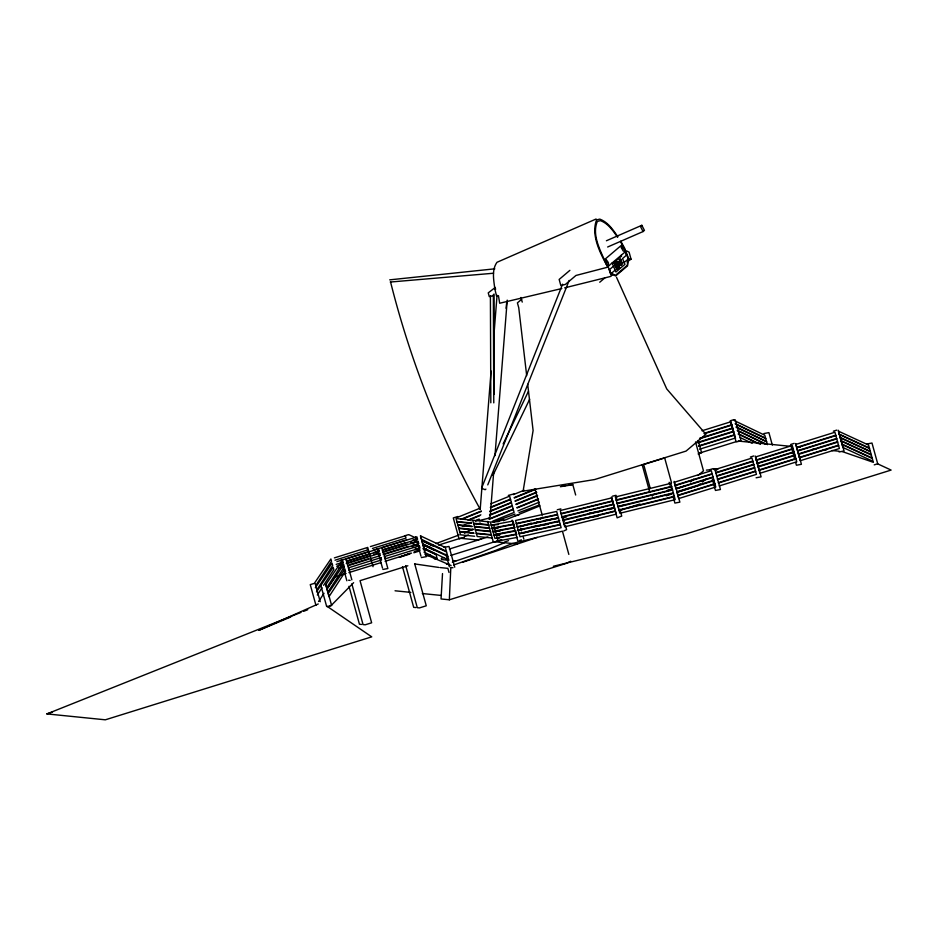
<?xml version="1.0" encoding="UTF-8"?>
<svg xmlns="http://www.w3.org/2000/svg" width="938" height="938" viewBox="0 0 938 938"><rect width="100%" height="100%" fill="white"/><g stroke="black" fill="none" stroke-linecap="round" stroke-linejoin="round"><path stroke-width="1.41" d="M442.513 573.575L441.048 598.96L449.337 599.804L450.826 567.326M480.197 509.311L491.09 370.979M493.845 336.027L497.058 295.259M493.716 471.662L490.164 516.721L488.276 518.327L479.306 520.531M494.971 455.669L507.224 300.137M627.874 259.322L627.323 265.278L615.41 275.385L611.412 273.286M506.039 308.262L506.719 302.47M624.544 249.051A10.635 2.697 63.8 0 1 624.778 252.216L624.532 249.039L620.581 241.828M562.589 284.179L481.569 488.252L485.192 489.718L485.896 489.12M487.76 484.887L569.178 280.415M503.131 443.944L528.457 391.298M492.931 475.39L529.665 399.213M315.813 585.464L331.536 561.276L330.903 558.978L314.171 583.588M316.962 589.639L332.685 565.45L332.052 563.152L315.32 587.751M317.325 594.997L322.039 587.751M323.61 585.324L333.834 569.612L333.201 567.302L316.469 591.913M318.545 601.493L324.02 593.308M327.151 588.63L334.972 576.929L346.11 573.458M608.152 265.255L608.539 266.017A5.734 1.454 63.8 0 1 607.648 265.888C604.459 263.684 611.928 266.204 606.394 259.908A2.322 0.586 63.8 0 0 606.018 260.225L607.132 263.05L605.162 259.087L621.12 245.545C623.195 245.615 624.169 252.381 621.917 247.222A2.744 0.692 63.8 0 0 621.355 247.702M353.626 582.674L331.431 605.245L329.168 605.948M389.716 279.852L494.83 268.819M495.323 287.403L488.252 292.879L489.273 296.607L493.447 295.587M495.721 289.045L495.006 289.654L496.554 296.115L498.453 295.658L499.673 303.244L561.792 288.541M521.669 299.281L517.413 302.88L518.749 307.711L526.687 375.622M569.87 270.355L559.154 279.442L560.854 285.633L565.415 284.402L575.955 275.467L606.909 267.4L626.408 250.856L629.105 252.17L631.028 259.169L627.1 261.983M643.069 231.545L644.429 230.385L641.827 225.308L640.455 226.457L643.069 231.545L607.648 246.999M612.491 263.777L621.531 256.097L621.191 255.288M611.377 275.842L609.43 269.663L613.499 266.216M620.768 241.183L624.614 248.195L626.584 255.113L622.539 258.548L624.942 264.34L615.903 272.008L612.151 262.957M599.734 282.232L604.881 277.859M615.129 270.144L610.603 273.978L608.082 266.404M624.169 262.464L628.214 259.029L631.028 259.169M610.661 276.44L564.617 287.872M535.117 523.556L537.193 521.798M540.382 519.089L542.527 517.26M690.474 481.909L693.733 479.154M698.06 475.472L703.488 470.876L695.527 441.962M700.194 483.891L698.001 485.755L677.259 492.286M702.386 482.026L705.681 479.236M715.553 470.864L717.746 469L713.49 469.422M557.676 522.161L559.728 520.707M624.368 251.419L623.137 250.915L621.355 247.702M570.726 561.241L566.142 563.433L449.337 599.804M318.252 603.955L258.782 630.359L290.698 617.016M596.111 219L496.976 262.3C491.512 269.956 493.775 280.298 494.842 288.986M606.405 240.761L641.827 225.308M504.48 542.715L480.666 552.634L452.339 562.179M508.302 495.405L514.387 493.81M457.111 517.53L480.432 508.033M490.902 503.765L509.615 496.143L514.106 512.429L492.72 521.141M513.403 494.607L524.119 490.234M460.523 519.441L481.253 510.999M490.386 507.282L510.436 499.11M514.223 497.574L534.308 489.39M461.93 519.335L481.37 511.421M490.504 507.704L510.553 499.544M514.341 497.996L535.774 489.273M467.898 520.074L480.854 514.798M489.953 511.093L511.339 502.381M515.126 500.845L536.559 492.122M469.305 519.957L479.67 515.736M490.058 511.503L511.445 502.791M515.232 501.255L536.665 492.532M462.305 525.937L464.896 524.881M467.487 523.826L471.38 522.243M476.563 520.133L479.154 519.077M489.495 514.868L512.23 505.605M516.006 504.069L537.439 495.346M462.434 526.417L466.327 524.834M468.918 523.779L471.509 522.724M475.402 521.141L479.283 519.558M489.636 515.337L512.359 506.086M516.146 504.55L537.568 495.815M489.132 518.902L513.192 509.111M516.979 507.564L538.4 498.84M476.34 524.553L480.233 522.97M489.237 519.3L513.297 509.51M517.084 507.962L538.518 499.239M464.181 532.761L473.256 529.067M517.893 510.893L539.327 502.158M464.416 536.618L468.461 534.977M503.507 520.707L539.889 505.887M519.206 540.71L521.387 539.819M326.905 606.183L371.718 636.855L105.337 719.809L46.9 713.912L300.969 612.408M303.689 611.318L307.758 609.688M446.488 564.348L448.833 563.457M410.082 553.256L399.189 557.324L409.73 554.041M414.174 551.732L419.626 549.691M430.53 545.623L433.25 544.603M435.982 543.583L459.139 534.941M464.591 532.901L468.683 531.377M493.2 522.22L515.009 514.083M519.101 512.558L539.538 504.925M618.951 261.409L619.737 261.01L619.162 261.221L620.956 265.56M497.738 521.399L503.835 519.781M504.48 542.07L508.525 540.64M453.664 564.957L495.194 550.594L512.359 543.512L562.448 531.178L568.838 554.405M462.704 562.237L537.251 537.392M449.384 549.035L487.959 536.946M521.469 526.265L531.236 523.146M334.385 557.887L366.922 547.663L367.555 549.973L335.018 560.197M336.894 561.639L368.071 551.837M336.167 564.371L341.596 562.659M347.013 560.959L368.704 554.147M336.683 566.224L343.46 564.09M346.169 563.234L369.209 556M338.665 568.1L342.733 566.822M349.511 564.688L368.493 558.731M619.197 510.589L624.731 508.842M627.487 507.974L639.939 504.058M666.203 495.78L671.737 494.033M701.976 430.776L730.948 421.748L735.533 438.398M704.168 433.309L731.769 424.715M704.286 433.731L731.886 425.137M699.549 438.304L732.672 427.986M699.666 438.714L732.789 428.396M457.943 516.486L453.3 517.928L459.022 538.693M697.684 442.384L733.563 431.21M697.813 442.865L733.692 431.691M404.946 535.739L408.429 534.648M698.646 445.878L734.524 434.716M698.751 446.277L734.63 435.103M699.56 449.208L735.439 438.034M699.115 453.206L736.764 441.481M698.13 453.957L701.612 452.878L698.189 440.414M763.907 433.555L768.902 432.617L772.337 445.081M313.738 583.542L310.255 584.62L315.965 605.385M348.889 572.602L380.922 562.624M385.096 561.323L411.548 553.092M413.869 552.752L419.345 551.052M423.448 549.774L426.18 548.918M438.492 545.084L460.382 538.271L478.192 540.065M459.597 538.752L464.24 537.298M444.026 547.37L449.021 546.444L454.742 567.197M476.27 540.429L480.913 538.987M427.435 555.871L430.179 555.015M709.726 469.68L713.208 468.601M750.377 457.029L753.859 455.938M794.181 443.381L790.699 444.471L794.896 459.69M833.343 431.187L836.825 430.108M714.791 469.645L751.959 458.072L756.45 474.358L719.27 485.931M407.854 565.79L360.04 580.669L371.647 622.797L365.222 624.802L363.053 624.579L351.844 583.858M675.032 485.251L712.13 473.702M715.612 472.623L752.78 461.039M756.263 459.96L793.102 448.493M796.585 447.403L835.735 435.209M441.223 558.391L443.967 557.535M450.826 555.402L494.713 541.73L517.366 544.017M675.149 485.673L712.247 474.124M715.717 473.045L752.897 461.473M756.38 460.382L793.22 448.915M835.852 435.631L796.702 447.825L795.764 444.436L834.926 432.242L839.404 448.528L800.243 460.722L799.715 458.764M493.927 542.211L498.57 540.769M656.835 493.587L651.57 495.229L652.367 496.108M667.352 490.316L671.303 489.085M675.935 488.522L713.021 476.973M716.503 475.894L753.683 464.31M757.154 463.231L794.005 451.764M797.488 450.674L836.637 438.48M608.973 509.615L614.402 507.927M619.83 506.239L625.247 504.55M677.213 488.37L684.857 485.99M713.138 477.383L676.052 488.933L674.223 482.284L711.309 470.735L715.788 487.021L678.702 498.57L676.826 491.747L713.912 480.197M716.62 476.293L753.789 464.72M757.271 463.642L794.111 452.163M797.593 451.084L836.755 438.89M717.394 479.119L754.562 467.534M758.045 466.456L794.885 454.989M798.367 453.898L837.528 441.704M676.955 492.227L714.041 480.678M717.523 479.588L754.703 468.015M758.174 466.936L795.025 455.458M837.657 442.185L798.496 454.379L796.96 448.774M677.787 495.241L714.873 483.691M718.356 482.613L755.524 471.04M759.006 469.95L795.858 458.483M799.328 457.392L838.49 445.198M677.904 495.639L714.99 484.09M718.473 483.011L755.641 471.439M795.963 458.881L759.123 470.348L755.442 456.994L792.282 445.515L796.772 461.801L759.921 473.28L759.393 471.322M838.595 445.597L799.446 457.791L798.777 455.387M866.993 443.955L871.988 443.029L877.71 463.782L874.228 464.873M46.9 713.912L52.481 712.177M370.404 546.584L405.392 535.774L406.025 538.084L372.433 548.46M372.949 550.325L406.541 539.948M381.954 547.745L416.953 536.946L417.586 539.256L382.598 550.055M373.582 552.634L379.187 550.899M381.977 550.031L405.779 542.692M374.098 554.487L378.295 553.186M382.493 551.884L407.69 544.11M383.126 554.194L408.323 546.42M496.096 541.32L501.596 539.643M523.627 532.936L537.38 528.751M557.289 509.756L560.877 508.877M612.42 496.202L616.008 495.323L616.77 498.09M561.065 513.508L612.608 500.833M616.196 499.954L671.561 486.341M561.182 513.942L612.725 501.255M616.313 500.376L671.667 486.763M561.968 516.779L613.511 504.105M617.098 503.225L672.452 489.601M562.085 517.19L613.628 504.515M617.204 503.636L672.569 490.011M562.859 520.004L614.402 507.329M617.99 506.45L673.343 492.837M562.988 520.484L614.531 507.81M618.119 506.93L673.472 493.306M563.82 523.51L615.363 510.823M618.951 509.944L674.305 496.331M563.926 523.908L615.469 511.222M619.057 510.342L674.422 496.73M563.797 530.943L566.599 529.642L565.45 525.491M612.057 274.74L612.901 274.553M553.338 566.282L685.913 533.968L891.1 470.079L877.511 463.771M516.322 523.451L557.489 514.399M516.439 523.873L557.594 514.821L556.668 511.421L515.501 520.484L519.992 536.771L561.147 527.707L559.681 522.372M517.225 526.722L558.38 517.67M517.33 527.133L558.497 518.081M518.116 529.947L559.271 520.895M518.245 530.427L559.4 521.364L557.864 515.771M519.077 533.441L560.232 524.389M519.183 533.839L560.349 524.788M513.848 524.002L494.42 527.695L493.599 524.729L513.039 521.036L513.578 523.017M514.751 527.273L495.311 530.967L494.525 528.117L513.965 524.424L514.493 526.324M514.868 527.684L495.428 531.377L496.202 534.191L515.642 530.498M516.604 534.003L497.163 537.697L496.331 534.672L515.771 530.978L516.322 532.995M516.709 534.402L497.281 538.095L498.078 541.015L517.518 537.322M714.873 469.469L717.746 469M532.409 526.828L548.097 524.272M576.718 519.617L598.21 516.111M561.698 486.177L565.86 485.497M568.639 485.052L572.801 484.371M560.338 486.728L572.825 484.7L575.662 495.006M515.243 515.666L518.878 515.079M543.735 520.613L557.887 518.315M563.55 517.401L566.376 516.944M589.17 513.238L601.985 511.151M706.396 470.114L710.652 469.704M390.314 282.033L493.529 273.239M498.817 521.587L490.386 521.997L494.877 538.283L499.086 538.084M491.207 524.975L498.23 524.635M491.324 525.397L494.138 525.257M492.11 528.246L497.726 527.965M492.216 528.657L497.844 528.375M492.989 531.471L500.024 531.131M493.13 531.94L495.932 531.811M493.963 534.965L499.579 534.695M494.068 535.364L499.684 535.094M738.159 441.048L791.59 446.441M797.37 447.027L800.255 447.32M813.246 448.634L816.142 448.927M823.353 449.654L826.249 449.947M832.018 450.521L839.24 451.248M839.064 451.952L844.059 451.026L838.338 430.261M756.098 477.782L761.093 476.856L755.383 456.091M471.58 520.098L456.044 518.538L460.535 534.824L474.651 536.243M489.249 521.88L472.717 520.215L477.208 536.501L492.356 538.037M456.865 521.505L470.993 522.935M473.538 523.193L488.686 524.717M456.982 521.927L471.111 523.357M473.655 523.615L488.804 525.139M457.767 524.776L471.896 526.206M474.44 526.464L489.589 527.988M457.885 525.186L472.002 526.617M474.558 526.863L489.706 528.399M458.659 528L472.775 529.431M475.332 529.689L490.48 531.213M458.788 528.481L472.904 529.9M475.46 530.158L490.609 531.694M459.62 531.494L473.737 532.925M476.293 533.183L491.442 534.707M459.726 531.893L473.854 533.323M476.398 533.581L491.559 535.106M434.341 558.825L437.096 559.107M441.364 559.54L448.599 560.267M452.937 560.701L455.833 560.994M421.338 557.571L426.344 556.644L420.623 535.879M451.483 567.584L452.995 567.736M439.992 567.56L447.883 568.358L449.009 572.45M382.868 569.46L387.863 568.534L382.153 547.769M348.596 580.223L350.109 580.376M395.05 590.788L410.844 592.382M422.335 593.543L441.012 595.419M415.851 607.543L413.681 607.332L402.461 566.611M361.611 624.438L359.442 624.216L348.995 586.309M414.561 563.914L438.726 567.431M842.125 451.541L873.43 462.352M424.926 554.288L451.096 565.508M839.217 434.13L869.397 448.024M839.334 434.552L869.514 448.458M840.12 437.401L870.3 451.295M840.237 437.812L870.417 451.706M841.011 440.626L871.191 454.52M841.14 441.095L871.32 455M872.152 458.025L841.972 444.12L842.887 447.438L873.067 461.344L868.576 445.058L838.408 431.152L841.691 443.111M842.078 444.518L872.258 458.424M408.874 534.695L415.428 537.755M421.983 540.827L433.79 546.338M412.65 540.089L417.891 542.539M423.132 544.99L434.939 550.512M411.161 543.02L417.727 546.092M422.968 548.542L436.088 554.663L437.12 558.427L423.953 552.107M734.431 420.658L764.787 435.209L767.401 444.671M735.251 423.636L765.607 438.175M735.369 424.058L765.725 438.597M736.154 426.907L766.51 441.446M736.271 427.318L766.627 441.857M738.358 430.765L766.076 444.037M737.174 430.601L764.892 443.885M739.32 434.259L760.448 444.378M738.112 434.024L757.916 443.51M740.246 437.577L752.124 443.275M413.764 539.995L417.715 541.883M422.979 544.415L434.833 550.102M410.961 542.27L413.588 543.536M416.226 544.802L418.864 546.057M424.128 548.589L435.982 554.276M412.099 546.432L420.001 550.219M611.06 273.591L615.621 275.971L627.581 265.817L628.214 259.029L625.693 251.466L628.718 258.607M607.625 266.791C600.179 253.248 590.752 235.192 596.58 219.902L599.792 219.117C608.012 222.13 613.147 229.904 617.896 236.845M617.427 237.079C612.971 230.619 608.105 223.432 600.426 220.641L597.342 221.403C591.421 235.602 601.012 251.337 606.358 264.457M619.045 267.072L617.122 262.628M617.849 262.065L619.197 265.091M620.616 259.04L621.472 261.256M616.583 264.129L618.857 268.245M616.618 267.119L617.755 269.171M616.301 261.948L618.904 266.662M615.199 262.875L617.802 267.588M618.588 261.655L620.053 265.055M614.449 263.508L617.544 269.64M621.39 264.692L619.643 260.447M619.103 265.466L617.896 262.312M622 264.07L621.472 262.722M622.164 262.546L622.562 263.472M616.5 277.273L666.73 388.918L705.915 434.247L686.065 451.084L594.657 479.541L523.111 491.172L533.101 430.53L527.695 384.299M625.236 251.853L626.584 255.113M619.279 259.392L621.695 265.219M616.923 261.409L619.608 267.881M616.207 261.737L617.79 265.583M616.594 262.898L618.904 268.479M615.832 262.347L618.505 268.819M615.492 262.347L618.177 268.819M615.105 262.675L616.16 265.231M615.492 263.836L617.802 269.417M614.39 263.273L617.075 269.745M609.43 269.663L611.834 275.455M621.531 262.136L620.534 259.31M620.335 260.272L621.331 261.468L620.241 259.603M622.457 262.394L622.715 263.05M621.894 264.024L620.757 262.253L621.378 262.359M614.718 264.469L615.797 267.682M795.705 443.533L801.415 464.298L796.421 465.236L795.659 462.457M714.721 468.754L720.443 489.519L715.448 490.445L712.399 479.377M674.152 481.382L679.874 502.147L674.879 503.073L672.968 496.155M671.491 482.695L664.679 457.955L642.237 464.943L649.811 492.427M671.866 489.144L672.1 489.964M669.157 482.32L669.92 485.087M643.949 465.518L650.28 488.522M619.819 509.158L621.73 516.076L617.134 517.823L611.412 497.058M520.965 297.475L522.243 302.095M563.55 518.573L564.313 521.34M535.012 488.956L542.211 515.114M520.789 528.094L521.551 530.861M523.076 536.395L523.838 539.162M512.125 520.168L517.846 540.933M487.643 521.399L493.365 542.152M445.925 554.288L449.361 566.751M415.628 536.817L420.963 556.187M414.655 563.668L426.262 605.796L419.462 607.906L417.293 607.695L405.685 565.567M377.146 548.695L382.493 568.076M367.708 547.335L373.043 566.704M346.134 559.071L351.856 579.836M341.139 560.009L346.861 580.763M325.92 584.773L331.642 605.526L328.159 606.616L326.647 606.464L320.925 585.699M315.25 583.694L320.21 601.68M493.353 294.591L493.775 402.871M490.41 295.974L490.82 402.789M494.033 293.993L494.267 394.441M480.221 509.299A955.47 948.283 7.1 0 1 390.525 281.834M343.097 562.448L326.588 587.833L325.732 584.749L342.464 560.138L343.097 562.448M344.316 566.892L327.808 592.288L326.963 589.193L343.683 564.582L344.316 566.892M345.524 571.254L329.015 596.65L328.159 593.566L344.891 568.956L345.524 571.254M378.483 548.836L345.946 559.06L346.579 561.358L379.116 551.134L378.483 548.836M379.702 553.279L347.166 563.504L347.799 565.802L380.336 555.589L379.702 553.279M380.91 557.641L348.373 567.865L349.006 570.175L381.543 559.951L380.91 557.641M733.739 419.708L730.256 420.787L735.978 441.552L737.491 441.704L740.973 440.614L735.251 419.861L733.739 419.708M418.172 541.39L383.185 552.189L383.818 554.499L418.805 543.7L418.172 541.39M419.38 545.752L384.381 556.562L385.026 558.872L420.013 548.062L419.38 545.752M611.799 497.867L560.244 510.542L564.735 526.828L616.278 514.153L611.799 497.867M670.74 483.363L615.375 496.988L619.866 513.274L675.219 499.649L670.74 483.363M445.351 547.499L420.435 535.856L421.373 539.268L446.382 551.263L445.351 547.499M446.57 551.943L421.654 540.3L422.592 543.712L447.614 555.706L446.57 551.943M447.778 556.316L422.862 544.673L423.8 548.073L448.81 560.08L447.778 556.316"/></g></svg>
